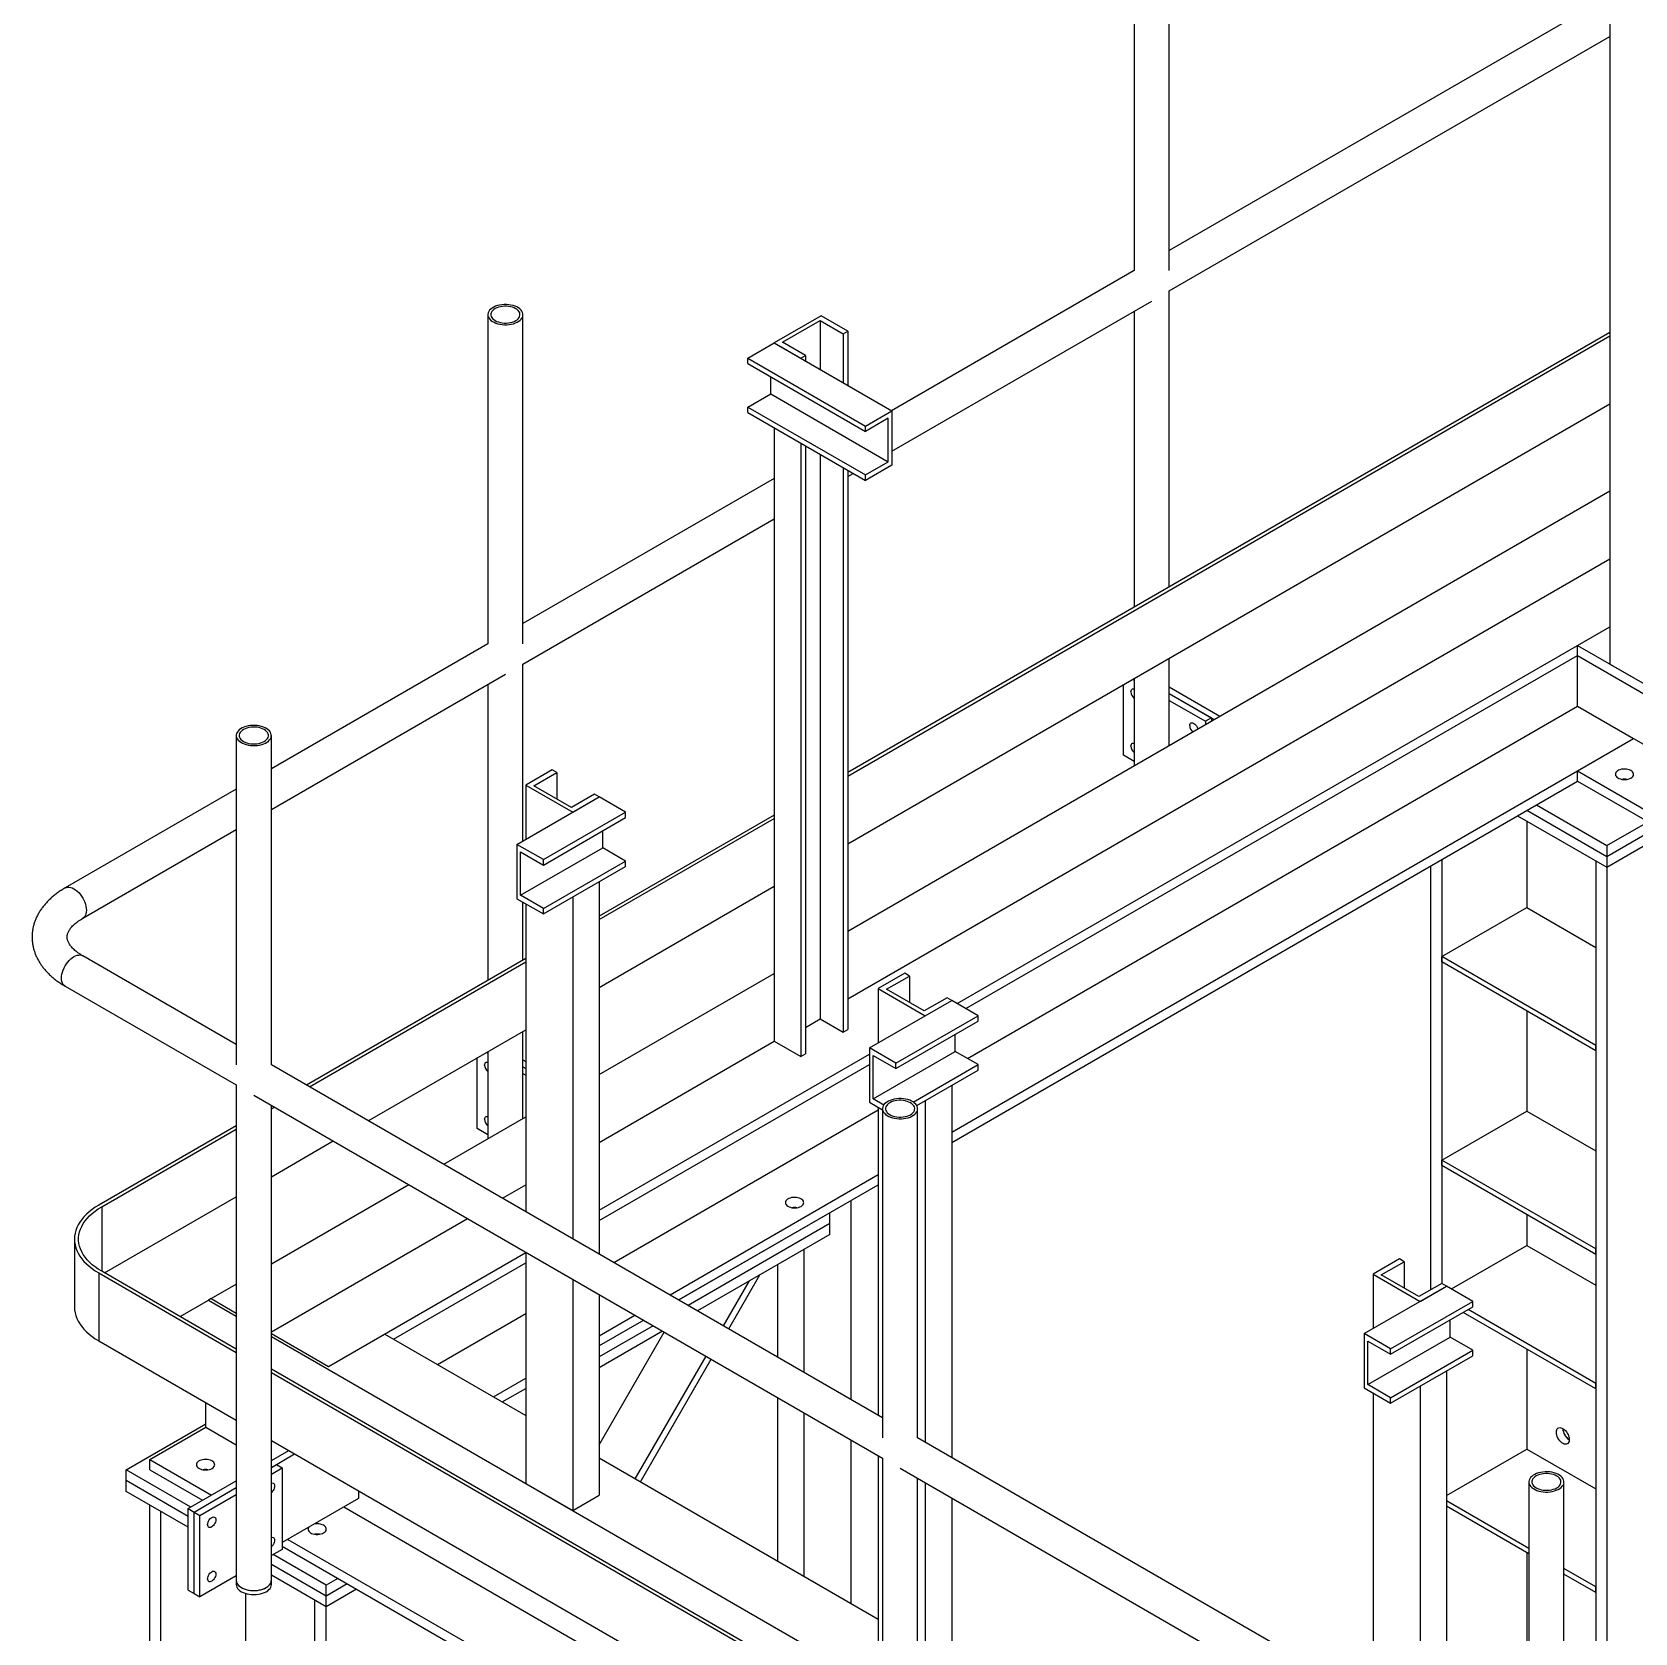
# Model space of a CAD drawing. Header units: millimetres. Extents: x 0 to 16187, y -20471 to 6290.
# Drawn here: x 1621.8 to 1766.5, y 5580.2 to 5724.7 of the extents above; entities that cross this region are included whole.
import ezdxf

# ---------------------------------------------------------------- set-up
doc = ezdxf.new("R2010")
doc.units = ezdxf.units.MM

msp = doc.modelspace()

# ---------------------------------------------------------------- linework, layer by layer
at = {"color": 7, "linetype": 'Continuous', "lineweight": 25}
for p, q in [((1721.28867, 5732.86601), (1721.28867, 5703.15943)), ((1724.45367, 5703.15943), (1724.45367, 5732.86601)), ((1764.21571, 5731.04786), (1764.21571, 5667.66298)), ((1764.21571, 5727.94068), (1724.45367, 5704.98655)), ((1724.45367, 5701.33202), (1764.21571, 5724.28615)), ((1721.28867, 5703.15943), (1699.39504, 5690.52051)), ((1699.40937, 5686.87425), (1722.87105, 5700.41839)), ((1724.45367, 5674.61527), (1724.45367, 5701.33202)), ((1662.95237, 5699.18917), (1662.95237, 5669.4826)), ((1666.11737, 5669.4826), (1666.11737, 5699.18917)), ((1693.04541, 5699.08452), (1688.80277, 5696.6353)), ((1695.4319, 5697.70683), (1693.04541, 5699.08452)), ((1721.28867, 5699.5049), (1721.28867, 5672.78815)), ((1689.54523, 5696.69653), (1692.93934, 5698.65591)), ((1692.93934, 5698.65591), (1695.00763, 5697.46191)), ((1692.93934, 5698.65591), (1692.93934, 5694.2473)), ((1695.00763, 5697.46191), (1695.4319, 5697.70683)), ((1695.00763, 5697.46191), (1695.00763, 5693.05331)), ((1695.4319, 5697.70683), (1695.4319, 5692.80838)), ((1764.21571, 5697.5694), (1695.4319, 5657.86135)), ((1686.41628, 5695.25761), (1688.80277, 5696.6353)), ((1688.80277, 5696.6353), (1699.40937, 5690.51224)), ((1688.80277, 5696.6353), (1691.18926, 5695.25761)), ((1691.61352, 5695.50253), (1689.54523, 5696.69653)), ((1695.4319, 5657.5552), (1764.21571, 5697.26325)), ((1686.41628, 5695.25761), (1697.02289, 5689.13455)), ((1686.41628, 5694.76768), (1686.41628, 5695.25761)), ((1686.41628, 5694.76768), (1697.02289, 5688.64462)), ((1691.18926, 5695.25761), (1691.61352, 5695.50253)), ((1691.61352, 5695.50253), (1691.61352, 5695.01269)), ((1688.48457, 5692.04229), (1688.48457, 5693.57369)), ((1686.41628, 5690.84829), (1688.48457, 5692.04229)), ((1688.48457, 5692.04229), (1699.09117, 5685.91922)), ((1686.41628, 5690.84829), (1697.02289, 5684.72523)), ((1686.41628, 5690.35836), (1686.41628, 5690.84829)), ((1686.41628, 5690.35836), (1697.02289, 5684.2353)), ((1695.4319, 5651.43114), (1764.21571, 5691.13919)), ((1697.02289, 5689.13455), (1699.40937, 5690.51224)), ((1699.40937, 5690.51224), (1699.40937, 5685.61299)), ((1688.80277, 5688.98068), (1688.80277, 5633.61876)), ((1699.09117, 5689.83862), (1697.02289, 5688.64462)), ((1697.02289, 5688.64462), (1697.02289, 5689.13455)), ((1699.09117, 5685.91922), (1699.09117, 5689.83862)), ((1691.18926, 5687.60299), (1691.18926, 5632.24107)), ((1691.61352, 5687.35806), (1691.61352, 5632.48599)), ((1692.93934, 5686.59268), (1692.93934, 5635.63937)), ((1697.02289, 5684.72523), (1699.09117, 5685.91922)), ((1688.80277, 5684.40572), (1666.11737, 5671.30971)), ((1695.00763, 5685.39868), (1695.00763, 5634.44537)), ((1695.4319, 5685.15376), (1695.4319, 5634.6903)), ((1695.4319, 5684.5781), (1695.93049, 5684.86593)), ((1699.40937, 5685.61299), (1697.02289, 5684.2353)), ((1697.02289, 5684.2353), (1697.02289, 5684.72523)), ((1695.4319, 5643.56873), (1764.21571, 5683.27678)), ((1666.11737, 5667.65518), (1688.80277, 5680.75119)), ((1695.4319, 5637.44567), (1764.21571, 5677.15372)), ((1705.30491, 5637.02218), (1764.21571, 5671.03066)), ((1761.29889, 5669.34682), (1764.21571, 5671.03066)), ((1662.95237, 5669.4826), (1643.40518, 5658.19825)), ((1706.10053, 5636.56288), (1761.29889, 5668.42821)), ((1761.29889, 5669.34682), (1944.81962, 5563.40256)), ((1761.29889, 5668.42821), (1761.29889, 5669.34682)), ((1761.29889, 5668.42821), (1904.01059, 5586.0425)), ((1761.29889, 5663.86484), (1761.29889, 5668.42821)), ((1666.11737, 5651.69938), (1666.11737, 5667.65518)), ((1724.45367, 5660.32265), (1724.45367, 5668.18506)), ((1764.21571, 5667.66298), (1766.60219, 5666.28529)), ((1643.40518, 5654.54372), (1664.53474, 5666.74155)), ((1662.95237, 5665.82807), (1662.95237, 5639.11132)), ((1720.30623, 5659.42694), (1720.30623, 5665.79079)), ((1721.15937, 5666.2833), (1721.28867, 5666.20866)), ((1721.28867, 5666.35794), (1721.28867, 5658.49554)), ((1724.45367, 5665.60615), (1729.02982, 5662.9644)), ((1724.45367, 5664.99385), (1728.26118, 5662.79582)), ((1724.45367, 5664.99385), (1728.49949, 5662.65825)), ((1724.45367, 5664.38154), (1727.73085, 5662.48967)), ((1706.23396, 5632.07653), (1761.29889, 5663.86484)), ((1728.26118, 5662.79582), (1727.73085, 5662.48967)), ((1728.26118, 5662.79582), (1728.26118, 5662.52068)), ((1761.29889, 5663.86484), (1766.36355, 5660.94108)), ((1640.24018, 5661.20982), (1640.24018, 5631.50324)), ((1643.40518, 5631.50324), (1643.40518, 5661.20982)), ((1727.73085, 5662.48967), (1727.73085, 5662.21453)), ((1704.81874, 5625.41202), (1766.36355, 5660.94108)), ((1761.29889, 5658.01732), (1766.36355, 5660.94108)), ((1766.36355, 5660.94108), (1900.05817, 5583.76082)), ((1721.28867, 5658.85979), (1720.30623, 5659.42694)), ((1668.75629, 5658.12125), (1666.36981, 5656.74356)), ((1667.11227, 5656.68233), (1669.18056, 5657.87632)), ((1669.18056, 5657.87632), (1668.75629, 5658.12125)), ((1669.18056, 5657.87632), (1669.18056, 5655.48833)), ((1704.81874, 5624.49341), (1761.29889, 5657.09871)), ((1761.29889, 5658.01732), (1894.99351, 5580.83706)), ((1761.29889, 5657.09871), (1761.29889, 5658.01732)), ((1761.29889, 5657.09871), (1894.19789, 5580.37775)), ((1640.24018, 5656.37113), (1624.79624, 5647.45553)), ((1665.57431, 5651.38588), (1672.99893, 5655.67202)), ((1666.36981, 5656.74356), (1670.61245, 5654.29433)), ((1666.36981, 5656.74356), (1666.36981, 5651.84511)), ((1670.50638, 5654.72295), (1667.11227, 5656.68233)), ((1672.57467, 5655.91694), (1670.50638, 5654.72295)), ((1670.61245, 5654.29433), (1672.99893, 5655.67202)), ((1672.99893, 5655.67202), (1672.57467, 5655.91694)), ((1675.38542, 5654.29433), (1672.99893, 5655.67202)), ((1667.9608, 5650.00819), (1675.38542, 5654.29433)), ((1688.80277, 5654.03444), (1672.99893, 5644.91108)), ((1675.38542, 5653.80441), (1675.38542, 5654.29433)), ((1755.88925, 5653.97579), (1763.95054, 5649.3221)), ((1756.73792, 5654.46571), (1763.95054, 5650.30195)), ((1757.58658, 5654.95564), (1763.95054, 5651.2818)), ((1626.37861, 5644.71449), (1640.24018, 5652.71661)), ((1667.9608, 5649.51826), (1675.38542, 5653.80441)), ((1672.99893, 5644.60493), (1688.80277, 5653.72829)), ((1673.31713, 5651.07901), (1673.31713, 5652.61041)), ((1756.71154, 5653.50109), (1756.71154, 5645.69128)), ((1763.95054, 5651.2818), (1767.66285, 5653.42487)), ((1763.95054, 5650.30195), (1768.51152, 5652.93495)), ((1667.9608, 5650.00819), (1665.57431, 5651.38588)), ((1665.57431, 5651.38588), (1665.57431, 5646.48663)), ((1665.89251, 5646.79287), (1673.31713, 5651.07901)), ((1675.38542, 5649.88501), (1673.31713, 5651.07901)), ((1763.95054, 5649.3221), (1769.36019, 5652.44502)), ((1763.95054, 5651.2818), (1763.95054, 5650.30195)), ((1665.89251, 5650.71226), (1667.9608, 5649.51826)), ((1665.89251, 5646.79287), (1665.89251, 5650.71226)), ((1667.9608, 5649.51826), (1667.9608, 5650.00819)), ((1667.9608, 5645.59887), (1675.38542, 5649.88501)), ((1675.38542, 5649.39509), (1675.38542, 5649.88501)), ((1749.04827, 5650.02657), (1749.04827, 5611.76967)), ((1762.94292, 5649.90379), (1762.94292, 5562.49558)), ((1763.95054, 5650.30195), (1763.95054, 5649.3221)), ((1667.9608, 5645.10894), (1675.38542, 5649.39509)), ((1748.04064, 5649.44488), (1748.04064, 5611.18798)), ((1763.95054, 5649.3221), (1763.95054, 5561.91389)), ((1667.9608, 5645.59887), (1665.89251, 5646.79287)), ((1672.99893, 5648.0174), (1672.99893, 5614.41913)), ((1672.99893, 5638.48087), (1688.80277, 5647.60423)), ((1665.57431, 5646.48663), (1667.9608, 5645.10894)), ((1666.11737, 5640.93843), (1666.11737, 5646.17314)), ((1666.36981, 5646.0274), (1666.36981, 5618.24605)), ((1667.9608, 5645.10894), (1667.9608, 5645.59887)), ((1670.61245, 5646.63971), (1670.61245, 5615.79682)), ((1749.04827, 5641.26737), (1756.71154, 5645.69128)), ((1756.71154, 5645.69128), (1762.94292, 5642.09398)), ((1640.24018, 5633.33036), (1626.37861, 5641.33247)), ((1666.36981, 5641.08417), (1646.58927, 5629.66511)), ((1749.04827, 5640.77745), (1749.04827, 5641.26737)), ((1762.94292, 5633.24616), (1749.04827, 5641.26737)), ((1646.85444, 5629.51203), (1666.36981, 5640.77801)), ((1672.99893, 5630.61846), (1688.80277, 5639.74182)), ((1700.5761, 5639.75206), (1698.18961, 5638.37437)), ((1698.93207, 5638.31314), (1701.00036, 5639.50714)), ((1701.00036, 5639.50714), (1700.5761, 5639.75206)), ((1701.00036, 5639.50714), (1701.00036, 5637.11915)), ((1762.94292, 5632.75624), (1749.04827, 5640.77745)), ((1624.79624, 5638.59143), (1640.24018, 5629.67583)), ((1698.18961, 5638.37437), (1702.43225, 5635.92515)), ((1698.18961, 5638.37437), (1698.18961, 5633.47593)), ((1702.32619, 5636.35376), (1698.93207, 5638.31314)), ((1697.39412, 5633.0167), (1704.81874, 5637.30284)), ((1704.39447, 5637.54776), (1702.32619, 5636.35376)), ((1702.43225, 5635.92515), (1704.81874, 5637.30284)), ((1704.81874, 5637.30284), (1704.39447, 5637.54776)), ((1707.20522, 5635.92515), (1704.81874, 5637.30284)), ((1691.61352, 5634.87399), (1692.93934, 5635.63937)), ((1692.93934, 5635.63937), (1695.00763, 5634.44537)), ((1699.7806, 5631.63901), (1707.20522, 5635.92515)), ((1699.7806, 5631.14908), (1707.20522, 5635.43523)), ((1707.20522, 5635.43523), (1707.20522, 5635.92515)), ((1756.71154, 5636.35354), (1756.71154, 5627.31911)), ((1652.1586, 5626.45), (1666.36981, 5634.65396)), ((1666.11737, 5626.64582), (1666.11737, 5634.50822)), ((1695.00763, 5634.44537), (1695.4319, 5634.6903)), ((1705.13694, 5632.70983), (1705.13694, 5634.24123)), ((1662.82307, 5632.60647), (1662.95237, 5632.53182)), ((1662.95237, 5632.68111), (1662.95237, 5624.8187)), ((1672.99893, 5624.4954), (1688.80277, 5633.61876)), ((1672.99893, 5618.37234), (1697.39412, 5632.45538)), ((1688.80277, 5633.61876), (1691.18926, 5632.24107)), ((1691.18926, 5632.24107), (1691.61352, 5632.48599)), ((1699.7806, 5631.63901), (1697.39412, 5633.0167)), ((1697.39412, 5633.0167), (1697.39412, 5628.11745)), ((1697.71232, 5628.42368), (1705.13694, 5632.70983)), ((1697.71232, 5632.34308), (1699.7806, 5631.14908)), ((1697.71232, 5628.42368), (1697.71232, 5632.34308)), ((1707.20522, 5631.51583), (1705.13694, 5632.70983)), ((1762.94292, 5632.75624), (1762.94292, 5633.24616)), ((1698.57649, 5599.65352), (1643.40518, 5631.50324)), ((1661.96992, 5625.75011), (1661.96992, 5632.11396)), ((1666.11737, 5631.92932), (1666.36981, 5631.78359)), ((1666.11737, 5631.31701), (1666.36981, 5631.17128)), ((1672.99893, 5617.45373), (1697.39412, 5631.53677)), ((1699.7806, 5631.14908), (1699.7806, 5631.63901)), ((1701.34907, 5628.13514), (1707.20522, 5631.51583)), ((1701.65898, 5627.82413), (1707.20522, 5631.0259)), ((1707.20522, 5631.0259), (1707.20522, 5631.51583)), ((1640.24018, 5629.67583), (1640.24018, 5584.96532)), ((1666.11737, 5630.70471), (1666.36981, 5630.55897)), ((1704.81874, 5629.64822), (1704.81874, 5596.04995)), ((1641.82281, 5628.7622), (1698.57649, 5595.99899)), ((1697.39412, 5628.11745), (1698.57649, 5627.43488)), ((1698.68341, 5627.86308), (1697.71232, 5628.42368)), ((1702.43225, 5628.27053), (1702.43225, 5597.42764)), ((1643.40518, 5584.96532), (1643.40518, 5627.84871)), ((1643.42402, 5627.83784), (1643.40518, 5627.82697)), ((1643.40518, 5627.52082), (1643.68918, 5627.68476)), ((1658.96838, 5622.5188), (1666.36981, 5626.79155)), ((1674.32303, 5613.65475), (1698.18961, 5627.43263)), ((1698.18961, 5627.65822), (1698.18961, 5599.87686)), ((1698.57649, 5627.53298), (1698.57649, 5597.82641)), ((1701.74149, 5597.82641), (1701.74149, 5627.53298)), ((1749.04827, 5622.8952), (1756.71154, 5627.31911)), ((1756.71154, 5627.31911), (1762.94292, 5623.72182)), ((1640.24018, 5625.99985), (1627.82542, 5618.83296)), ((1628.09058, 5618.67989), (1640.24018, 5625.6937)), ((1662.95237, 5625.18295), (1661.96992, 5625.75011)), ((1643.40518, 5621.39676), (1648.99334, 5624.62274)), ((1749.04827, 5622.40528), (1749.04827, 5622.8952)), ((1762.94292, 5614.87399), (1749.04827, 5622.8952)), ((1762.94292, 5614.38407), (1749.04827, 5622.40528)), ((1643.40518, 5613.53435), (1655.80313, 5620.69153)), ((1679.38769, 5610.73098), (1698.18961, 5621.5851)), ((1628.35661, 5612.7094), (1640.24018, 5619.56964)), ((1664.27168, 5619.45727), (1666.36981, 5620.66849)), ((1680.18331, 5610.27168), (1698.18961, 5620.6665)), ((1695.72358, 5619.24288), (1695.72358, 5601.30048)), ((1628.09058, 5618.67989), (1628.09058, 5612.86298)), ((1693.81439, 5618.14073), (1680.18331, 5610.27168)), ((1693.81439, 5617.16088), (1693.81439, 5618.14073)), ((1756.71154, 5617.98137), (1756.71154, 5615.19348)), ((1643.40518, 5607.41129), (1661.10643, 5617.63)), ((1693.81439, 5617.16088), (1681.03198, 5609.78176)), ((1693.81439, 5616.18104), (1693.81439, 5617.16088)), ((1625.62872, 5615.77143), (1625.62872, 5609.64738)), ((1693.81439, 5616.18104), (1681.88064, 5609.29183)), ((1749.91448, 5611.26962), (1756.71154, 5615.19348)), ((1756.71154, 5615.19348), (1762.94292, 5611.59619)), ((1648.57723, 5604.27399), (1666.36981, 5614.54543)), ((1654.43751, 5606.73845), (1666.36981, 5613.62682)), ((1666.36981, 5614.59152), (1666.36981, 5593.72702)), ((1689.09445, 5613.45627), (1689.09445, 5605.12739)), ((1691.48094, 5614.83396), (1691.48094, 5603.7497)), ((1745.22989, 5613.97398), (1742.84341, 5612.59629)), ((1743.58587, 5612.53506), (1745.65416, 5613.72905)), ((1745.65416, 5613.72905), (1745.22989, 5613.97398)), ((1745.65416, 5613.72905), (1745.65416, 5611.34106)), ((1762.94292, 5614.38407), (1762.94292, 5614.87399)), ((1627.82542, 5612.7099), (1640.24018, 5605.54301)), ((1627.82542, 5612.7099), (1627.82542, 5606.58585)), ((1640.24018, 5605.84916), (1628.09058, 5612.86298)), ((1670.61245, 5612.14229), (1670.61245, 5591.27779)), ((1684.69239, 5607.66865), (1687.50367, 5612.53794)), ((1742.84341, 5612.59629), (1742.84341, 5607.69784)), ((1742.84341, 5612.59629), (1747.08605, 5610.14706)), ((1746.97998, 5610.57568), (1743.58587, 5612.53506)), ((1637.97063, 5610.39705), (1640.24018, 5611.70724)), ((1672.99893, 5610.7646), (1672.99893, 5592.65548)), ((1684.2236, 5607.93927), (1686.56617, 5611.99673)), ((1742.04791, 5607.23861), (1749.47253, 5611.52475)), ((1749.04827, 5611.76967), (1746.97998, 5610.57568)), ((1747.08605, 5610.14706), (1749.47253, 5611.52475)), ((1749.47253, 5611.52475), (1749.04827, 5611.76967)), ((1751.85902, 5610.14706), (1749.47253, 5611.52475)), ((1635.16639, 5608.7782), (1637.73198, 5610.25928)), ((1637.97063, 5610.39705), (1637.73198, 5610.25928)), ((1637.73198, 5610.25928), (1640.24018, 5608.81133)), ((1637.97063, 5610.39705), (1640.24018, 5609.08687)), ((1744.4344, 5605.86092), (1751.85902, 5610.14706)), ((1744.4344, 5605.371), (1751.85902, 5609.65714)), ((1762.94292, 5602.25844), (1750.99281, 5609.15709)), ((1762.94292, 5602.74836), (1751.41714, 5609.40205)), ((1751.85902, 5609.65714), (1751.85902, 5610.14706)), ((1658.38993, 5604.45676), (1666.36981, 5609.06345)), ((1672.99893, 5607.04284), (1676.22243, 5608.90372)), ((1677.01805, 5608.44442), (1672.99893, 5606.12423)), ((1677.86672, 5607.95449), (1672.99893, 5605.14438)), ((1749.79073, 5606.93174), (1749.79073, 5608.46314)), ((1627.82542, 5606.58585), (1640.24018, 5599.41895)), ((1643.40518, 5607.25975), (1648.57723, 5604.27399)), ((1643.40518, 5606.98421), (1698.57649, 5575.1345)), ((1648.57723, 5604.27399), (1653.64189, 5607.19775)), ((1653.64189, 5607.19775), (1666.36981, 5599.85008)), ((1678.71539, 5607.46457), (1672.99893, 5604.16453)), ((1672.99893, 5597.19304), (1678.87575, 5607.37199)), ((1744.4344, 5605.86092), (1742.04791, 5607.23861)), ((1742.04791, 5607.23861), (1742.04791, 5602.33936)), ((1742.36611, 5602.6456), (1749.79073, 5606.93174)), ((1742.36611, 5606.56499), (1744.4344, 5605.371)), ((1742.36611, 5602.6456), (1742.36611, 5606.56499)), ((1751.85902, 5605.73774), (1749.79073, 5606.93174)), ((1676.2577, 5594.14192), (1682.6411, 5605.1983)), ((1676.72648, 5593.8713), (1683.10989, 5604.92768)), ((1744.4344, 5605.371), (1744.4344, 5605.86092)), ((1744.4344, 5601.4516), (1751.85902, 5605.73774)), ((1744.4344, 5600.96168), (1751.85902, 5605.24782)), ((1751.85902, 5605.24782), (1751.85902, 5605.73774)), ((1756.71154, 5605.85574), (1756.71154, 5596.82132)), ((1698.57649, 5572.17233), (1643.40518, 5604.02205)), ((1643.40518, 5603.71589), (1698.57649, 5571.86617)), ((1749.47253, 5603.87013), (1749.47253, 5570.27186)), ((1663.45459, 5601.533), (1666.36981, 5603.21592)), ((1664.25021, 5601.0737), (1666.36981, 5602.29731)), ((1742.04791, 5602.33936), (1744.4344, 5600.96168)), ((1744.4344, 5601.4516), (1742.36611, 5602.6456)), ((1742.84341, 5601.88014), (1742.84341, 5574.09878)), ((1747.08605, 5602.49244), (1747.08605, 5571.64955)), ((1762.94292, 5602.25844), (1762.94292, 5602.74836)), ((1637.49333, 5598.79201), (1637.49333, 5601.00468)), ((1689.09445, 5601.47286), (1689.09445, 5586.73142)), ((1744.4344, 5600.96168), (1744.4344, 5601.4516)), ((1630.30736, 5594.94964), (1637.49333, 5599.09801)), ((1691.48094, 5600.09517), (1691.48094, 5585.35373)), ((1632.42868, 5595.86825), (1637.49333, 5598.79201)), ((1637.49333, 5598.79201), (1640.24018, 5597.20629)), ((1643.40518, 5597.59184), (1698.57649, 5565.74212)), ((1695.72358, 5597.64595), (1695.72358, 5582.90451)), ((1756.9128, 5565.97669), (1701.74149, 5597.82641)), ((1643.40518, 5595.77708), (1644.97698, 5596.68446)), ((1643.40518, 5595.16477), (1645.50731, 5596.3783)), ((1698.18961, 5596.22234), (1698.18961, 5575.35784)), ((1749.47253, 5592.64233), (1756.71154, 5596.82132)), ((1756.71154, 5596.82132), (1762.94292, 5593.22402)), ((1636.13961, 5591.58275), (1630.30736, 5594.94964)), ((1630.30736, 5593.96979), (1630.30736, 5594.94964)), ((1632.42868, 5594.94964), (1632.42868, 5595.86825)), ((1632.42868, 5595.86825), (1637.9959, 5592.65436)), ((1632.42868, 5594.94964), (1637.20027, 5592.19506)), ((1643.40518, 5595.16477), (1643.8573, 5595.42577)), ((1643.40518, 5594.55247), (1644.38763, 5595.11962)), ((1643.8573, 5595.42577), (1644.38763, 5595.11962)), ((1644.38763, 5595.11962), (1644.38763, 5587.77075)), ((1672.99893, 5596.02317), (1698.18961, 5581.4809)), ((1698.57649, 5595.99899), (1698.57649, 5551.28848)), ((1700.15912, 5595.08536), (1756.9128, 5562.32216)), ((1635.90234, 5590.73988), (1630.30736, 5593.96979)), ((1630.30736, 5592.98994), (1630.30736, 5593.96979)), ((1635.90234, 5591.44578), (1640.24018, 5593.94996)), ((1636.43267, 5591.13963), (1640.24018, 5593.33766)), ((1666.36981, 5593.72702), (1670.61245, 5591.27779)), ((1701.74149, 5551.28848), (1701.74149, 5594.17188)), ((1702.43225, 5593.77311), (1702.43225, 5572.90861)), ((1756.9128, 5593.85615), (1756.9128, 5564.14957)), ((1760.0778, 5564.14957), (1760.0778, 5593.85615)), ((1635.90234, 5589.76003), (1630.30736, 5592.98994)), ((1632.42868, 5383.30226), (1632.42868, 5591.76533)), ((1636.963, 5590.83347), (1640.24018, 5592.72535)), ((1651.28192, 5592.36305), (1644.38763, 5588.38306)), ((1651.28192, 5593.0447), (1651.28192, 5592.36305)), ((1670.61245, 5591.27779), (1672.99893, 5592.65548)), ((1704.81874, 5592.39542), (1704.81874, 5574.2863)), ((1756.9128, 5587.85731), (1749.47253, 5592.15248)), ((1633.43631, 5383.71859), (1633.43631, 5591.18364)), ((1635.90234, 5591.44578), (1636.43267, 5591.13963)), ((1635.90234, 5584.09691), (1635.90234, 5591.44578)), ((1636.43267, 5583.79076), (1636.43267, 5591.13963)), ((1636.43267, 5591.13963), (1636.963, 5590.83347)), ((1636.963, 5583.48461), (1636.963, 5590.83347)), ((1649.95588, 5591.59754), (1698.57649, 5563.52945)), ((1756.9128, 5587.36738), (1749.47253, 5591.66256)), ((1644.38763, 5587.77075), (1643.40518, 5587.2036)), ((1644.38763, 5588.04589), (1695.53658, 5558.51823)), ((1644.89122, 5588.67378), (1696.33221, 5558.97753)), ((1756.71154, 5587.48357), (1756.71154, 5566.09288)), ((1648.33858, 5583.56059), (1643.40518, 5586.40858)), ((1648.33858, 5584.54044), (1643.56527, 5587.29601)), ((1762.94292, 5584.37619), (1760.0778, 5586.03019)), ((1640.24018, 5585.37648), (1636.963, 5583.48461)), ((1640.24018, 5584.96532), (1640.24018, 5584.59787)), ((1648.33858, 5582.58074), (1643.40518, 5585.42873)), ((1643.40518, 5584.59787), (1643.40518, 5584.96532)), ((1649.39924, 5585.15274), (1648.33858, 5584.54044)), ((1650.24791, 5584.66282), (1648.33858, 5583.56059)), ((1648.33858, 5583.56059), (1648.33858, 5584.54044)), ((1762.94292, 5583.88627), (1760.0778, 5585.54026)), ((1635.90234, 5584.09691), (1636.43267, 5583.79076)), ((1636.43267, 5583.79076), (1636.963, 5583.48461)), ((1641.09958, 5578.94992), (1641.09958, 5583.78527)), ((1647.33096, 5374.69936), (1647.33096, 5583.16243)), ((1651.09658, 5584.17289), (1648.33858, 5582.58074)), ((1648.33858, 5582.58074), (1648.33858, 5583.56059)), ((1762.94292, 5583.88627), (1762.94292, 5584.37619)), ((1648.33858, 5374.11767), (1648.33858, 5582.58074))]:
    msp.add_line(p, q, dxfattribs=at)
at = {"color": 7, "linetype": 'Continuous', "lineweight": 25, "flags": 128}
for points in [[(1664.85963, 5698.29506), (1665.05901, 5698.32718), (1665.24942, 5698.37405), (1665.42761, 5698.43486), (1665.59053, 5698.50859), (1665.73538, 5698.59395), (1665.85969, 5698.68951), (1665.96133, 5698.79361), (1666.03856, 5698.90448), (1666.09007, 5699.02022), (1666.11496, 5699.13885), (1666.11282, 5699.25834), (1666.08368, 5699.37665), (1666.02804, 5699.49175), (1665.94685, 5699.60168), (1665.84151, 5699.70454), (1665.7138, 5699.79859), (1665.56592, 5699.88221), (1665.4004, 5699.95397), (1665.22008, 5700.01265), (1665.02802, 5700.05724), (1664.82753, 5700.08697), (1664.62203, 5700.10134), (1664.41504, 5700.10011), (1664.2101, 5700.08328), (1664.01072, 5700.05116), (1663.82031, 5700.0043), (1663.64212, 5699.94348), (1663.47921, 5699.86976), (1663.33435, 5699.78439), (1663.21005, 5699.68884), (1663.1084, 5699.58474), (1663.03117, 5699.47387), (1662.97966, 5699.35812), (1662.95477, 5699.23949), (1662.95691, 5699.12), (1662.98605, 5699.00169), (1663.04169, 5698.88659), (1663.12288, 5698.77667), (1663.22822, 5698.6738), (1663.35593, 5698.57975), (1663.50381, 5698.49613), (1663.66933, 5698.42437), (1663.84965, 5698.36569), (1664.04171, 5698.32111), (1664.2422, 5698.29137), (1664.4477, 5698.277), (1664.65469, 5698.27824), (1664.85963, 5698.29506)], [(1664.80483, 5698.44591), (1664.98532, 5698.47566), (1665.15663, 5698.51993), (1665.31528, 5698.57782), (1665.45805, 5698.64816), (1665.58203, 5698.72951), (1665.68468, 5698.82022), (1665.76394, 5698.91844), (1665.81817, 5699.02218), (1665.84627, 5699.12931), (1665.84768, 5699.23766), (1665.82237, 5699.34502), (1665.77084, 5699.44921), (1665.69415, 5699.54811), (1665.59387, 5699.6397), (1665.47202, 5699.72212), (1665.3311, 5699.79368), (1665.17397, 5699.85295), (1665.00383, 5699.8987), (1664.82414, 5699.93), (1664.63856, 5699.94623), (1664.45088, 5699.94704), (1664.2649, 5699.93243), (1664.08442, 5699.90268), (1663.9131, 5699.85842), (1663.75445, 5699.80052), (1663.61168, 5699.73018), (1663.4877, 5699.64883), (1663.38505, 5699.55812), (1663.3058, 5699.4599), (1663.25157, 5699.35617), (1663.22346, 5699.24904), (1663.22205, 5699.14069), (1663.24736, 5699.03332), (1663.29889, 5698.92913), (1663.37558, 5698.83024), (1663.47586, 5698.73865), (1663.59771, 5698.65623), (1663.73863, 5698.58466), (1663.89576, 5698.5254), (1664.0659, 5698.47964), (1664.24559, 5698.44834), (1664.43117, 5698.43211), (1664.61885, 5698.4313), (1664.80483, 5698.44591)], [(1720.99566, 5665.153), (1721.00497, 5665.24302), (1721.03243, 5665.31777), (1721.07665, 5665.37352), (1721.13543, 5665.40747), (1721.20582, 5665.41791), (1721.28429, 5665.40431), (1721.28867, 5665.40291)], [(1643.3715, 5661.3973), (1643.31586, 5661.5124), (1643.23467, 5661.62232), (1643.12932, 5661.72519), (1643.00162, 5661.81924), (1642.85374, 5661.90286), (1642.68822, 5661.97462), (1642.50789, 5662.03329), (1642.31584, 5662.07788), (1642.11535, 5662.10761), (1641.90985, 5662.12199), (1641.70286, 5662.12075), (1641.49792, 5662.10393), (1641.29854, 5662.07181), (1641.10812, 5662.02494), (1640.92994, 5661.96412), (1640.76702, 5661.8904), (1640.62217, 5661.80503), (1640.49786, 5661.70948), (1640.39622, 5661.60538), (1640.31899, 5661.49451), (1640.26748, 5661.37877), (1640.24259, 5661.26014), (1640.24473, 5661.14064), (1640.27387, 5661.02234), (1640.32951, 5660.90723), (1640.41069, 5660.79731), (1640.51604, 5660.69444), (1640.64375, 5660.6004), (1640.79163, 5660.51678), (1640.95714, 5660.44501), (1641.13747, 5660.38634), (1641.32953, 5660.34175), (1641.53002, 5660.31202), (1641.73551, 5660.29764), (1641.9425, 5660.29888), (1642.14744, 5660.3157), (1642.34683, 5660.34782), (1642.53724, 5660.39469), (1642.71543, 5660.45551), (1642.87834, 5660.52923), (1643.02319, 5660.6146), (1643.1475, 5660.71015), (1643.24914, 5660.81425), (1643.32638, 5660.92512), (1643.37788, 5661.04086), (1643.40278, 5661.15949), (1643.40064, 5661.27899), (1643.3715, 5661.3973)], [(1643.11018, 5661.36566), (1643.05866, 5661.46985), (1642.98197, 5661.56875), (1642.88169, 5661.66034), (1642.75984, 5661.74276), (1642.61892, 5661.81433), (1642.46179, 5661.87359), (1642.29165, 5661.91934), (1642.11196, 5661.95065), (1641.92638, 5661.96687), (1641.73869, 5661.96769), (1641.55272, 5661.95307), (1641.37223, 5661.92333), (1641.20092, 5661.87906), (1641.04227, 5661.82117), (1640.8995, 5661.75083), (1640.77552, 5661.66947), (1640.67286, 5661.57876), (1640.59361, 5661.48054), (1640.53938, 5661.37681), (1640.51128, 5661.26968), (1640.50987, 5661.16133), (1640.53518, 5661.05397), (1640.58671, 5660.94978), (1640.66339, 5660.85088), (1640.76368, 5660.75929), (1640.88552, 5660.67687), (1641.02645, 5660.6053), (1641.18358, 5660.54604), (1641.35372, 5660.50029), (1641.53341, 5660.46898), (1641.71898, 5660.45276), (1641.90667, 5660.45194), (1642.09265, 5660.46656), (1642.27313, 5660.4963), (1642.44445, 5660.54057), (1642.6031, 5660.59847), (1642.74587, 5660.6688), (1642.86984, 5660.75016), (1642.9725, 5660.84087), (1643.05175, 5660.93909), (1643.10598, 5661.04282), (1643.13409, 5661.14995), (1643.1355, 5661.2583), (1643.11018, 5661.36566)], [(1726.29896, 5662.09147), (1726.30827, 5662.18149), (1726.33573, 5662.25624), (1726.37995, 5662.31199), (1726.43873, 5662.34594), (1726.50912, 5662.35638), (1726.58759, 5662.34278), (1726.67019, 5662.30584), (1726.7528, 5662.24741), (1726.83126, 5662.17041), (1726.90165, 5662.0787), (1726.96043, 5661.97689), (1727.00466, 5661.87008), (1727.02321, 5661.80601)], [(1720.99566, 5660.25375), (1721.00497, 5660.34377), (1721.03243, 5660.41853), (1721.07665, 5660.47428), (1721.13543, 5660.50822), (1721.20582, 5660.51866), (1721.28429, 5660.50507), (1721.28867, 5660.50366)], [(1766.1249, 5657.3744), (1766.21969, 5657.43994), (1766.29268, 5657.5142), (1766.34153, 5657.59479), (1766.36466, 5657.67913), (1766.36135, 5657.76449), (1766.33168, 5657.84814), (1766.27661, 5657.92738), (1766.19792, 5657.99968), (1766.09814, 5658.0627), (1765.98046, 5658.11443), (1765.84868, 5658.15319), (1765.70702, 5658.17775), (1765.56005, 5658.18731), (1765.41248, 5658.18156), (1765.26905, 5658.1607), (1765.13439, 5658.12539), (1765.01281, 5658.07676), (1764.90823, 5658.01639), (1764.824, 5657.9462), (1764.76283, 5657.86846), (1764.72669, 5657.78567), (1764.71674, 5657.70048), (1764.7333, 5657.61563), (1764.77584, 5657.53385), (1764.84299, 5657.45778), (1764.93259, 5657.38984), (1765.04176, 5657.33224), (1765.16699, 5657.28681), (1765.30426, 5657.25502), (1765.44916, 5657.2379), (1765.59703, 5657.23598), (1765.74311, 5657.24934), (1765.88272, 5657.27754), (1766.01136, 5657.31968), (1766.1249, 5657.3744)], [(1624.79615, 5647.45548), (1624.79617, 5647.4555), (1624.90622, 5647.50341), (1625.02793, 5647.52706), (1625.1592, 5647.52603), (1625.29781, 5647.50035), (1625.44137, 5647.45045), (1625.58742, 5647.37719)], [(1625.58742, 5647.37719), (1625.73348, 5647.28182), (1625.87704, 5647.16596), (1626.01565, 5647.03162), (1626.14692, 5646.88108), (1626.26863, 5646.71691), (1626.37867, 5646.54194), (1626.47518, 5646.35915), (1626.5565, 5646.17166), (1626.62124, 5645.9827), (1626.66829, 5645.79548), (1626.69685, 5645.61322), (1626.70642, 5645.43903), (1626.69685, 5645.27589), (1626.66829, 5645.1266), (1626.62124, 5644.99371), (1626.5565, 5644.87949), (1626.47518, 5644.78589), (1626.37967, 5644.7151)], [(1624.79624, 5638.59143), (1624.79617, 5638.59147), (1624.69966, 5638.66283), (1624.61834, 5638.75643), (1624.55361, 5638.87065), (1624.50656, 5639.00354), (1624.478, 5639.15283), (1624.46843, 5639.31597), (1624.478, 5639.49016), (1624.50656, 5639.67242), (1624.55361, 5639.85963), (1624.61834, 5640.0486), (1624.69966, 5640.23608), (1624.79617, 5640.41888), (1624.90622, 5640.59385), (1625.02793, 5640.75802), (1625.1592, 5640.90856), (1625.29781, 5641.0429), (1625.44137, 5641.15875), (1625.58742, 5641.25413)], [(1625.58742, 5641.25413), (1625.73348, 5641.32739), (1625.87704, 5641.37729), (1626.01565, 5641.40297), (1626.14692, 5641.404), (1626.26863, 5641.38035), (1626.37861, 5641.33247)], [(1662.65935, 5631.47616), (1662.66866, 5631.56618), (1662.69612, 5631.64094), (1662.74034, 5631.69669), (1662.79912, 5631.73063), (1662.86951, 5631.74107), (1662.94798, 5631.72748), (1662.95237, 5631.72607)], [(1701.70781, 5627.72046), (1701.65217, 5627.83556), (1701.57098, 5627.94549), (1701.46563, 5628.04835), (1701.33793, 5628.1424), (1701.19005, 5628.22602), (1701.02453, 5628.29778), (1700.8442, 5628.35646), (1700.65215, 5628.40105), (1700.45166, 5628.43078), (1700.24616, 5628.44515), (1700.03917, 5628.44392), (1699.83423, 5628.42709), (1699.63485, 5628.39497), (1699.44443, 5628.3481), (1699.26625, 5628.28729), (1699.10333, 5628.21357), (1698.95848, 5628.1282), (1698.83417, 5628.03265), (1698.73253, 5627.92854), (1698.6553, 5627.81767), (1698.60379, 5627.70193), (1698.5789, 5627.5833), (1698.58104, 5627.46381), (1698.61017, 5627.3455), (1698.66581, 5627.2304), (1698.747, 5627.12048), (1698.85235, 5627.01761), (1698.98006, 5626.92356), (1699.12793, 5626.83994), (1699.29345, 5626.76818), (1699.47378, 5626.7095), (1699.66583, 5626.66492), (1699.86633, 5626.63518), (1700.07182, 5626.62081), (1700.27881, 5626.62205), (1700.48375, 5626.63887), (1700.68314, 5626.67099), (1700.87355, 5626.71786), (1701.05174, 5626.77867), (1701.21465, 5626.8524), (1701.3595, 5626.93776), (1701.48381, 5627.03332), (1701.58545, 5627.13742), (1701.66269, 5627.24829), (1701.71419, 5627.36403), (1701.73909, 5627.48266), (1701.73695, 5627.60215), (1701.70781, 5627.72046)], [(1701.44649, 5627.68883), (1701.39497, 5627.79302), (1701.31828, 5627.89192), (1701.218, 5627.98351), (1701.09615, 5628.06592), (1700.95523, 5628.13749), (1700.7981, 5628.19676), (1700.62796, 5628.24251), (1700.44827, 5628.27381), (1700.26269, 5628.29004), (1700.075, 5628.29085), (1699.88903, 5628.27624), (1699.70854, 5628.24649), (1699.53723, 5628.20222), (1699.37857, 5628.14433), (1699.23581, 5628.07399), (1699.11183, 5627.99264), (1699.00917, 5627.90193), (1698.92992, 5627.80371), (1698.87569, 5627.69998), (1698.84759, 5627.59285), (1698.84618, 5627.4845), (1698.87149, 5627.37713), (1698.92302, 5627.27294), (1698.9997, 5627.17405), (1699.09999, 5627.08246), (1699.22183, 5627.00004), (1699.36276, 5626.92847), (1699.51989, 5626.8692), (1699.69003, 5626.82345), (1699.86972, 5626.79215), (1700.05529, 5626.77592), (1700.24298, 5626.77511), (1700.42896, 5626.78972), (1700.60944, 5626.81947), (1700.78075, 5626.86374), (1700.93941, 5626.92163), (1701.08218, 5626.99197), (1701.20615, 5627.07332), (1701.30881, 5627.16403), (1701.38806, 5627.26225), (1701.44229, 5627.36599), (1701.4704, 5627.47312), (1701.47181, 5627.58147), (1701.44649, 5627.68883)], [(1662.65935, 5626.57692), (1662.66866, 5626.66694), (1662.69612, 5626.74169), (1662.74034, 5626.79744), (1662.79912, 5626.83139), (1662.86951, 5626.84183), (1662.94798, 5626.82823), (1662.95237, 5626.82683)], [(1691.21577, 5618.72257), (1691.31056, 5618.78812), (1691.38355, 5618.86238), (1691.4324, 5618.94297), (1691.45554, 5619.0273), (1691.45222, 5619.11267), (1691.42255, 5619.19631), (1691.36749, 5619.27556), (1691.2888, 5619.34786), (1691.18901, 5619.41088), (1691.07134, 5619.46261), (1690.93955, 5619.50137), (1690.7979, 5619.52592), (1690.65092, 5619.53548), (1690.50335, 5619.52974), (1690.35993, 5619.50888), (1690.22526, 5619.47357), (1690.10369, 5619.42494), (1689.9991, 5619.36457), (1689.91487, 5619.29438), (1689.85371, 5619.21664), (1689.81757, 5619.13385), (1689.80762, 5619.04866), (1689.82418, 5618.96381), (1689.86671, 5618.88203), (1689.93386, 5618.80596), (1690.02346, 5618.73802), (1690.13263, 5618.68042), (1690.25787, 5618.63499), (1690.39514, 5618.6032), (1690.54004, 5618.58607), (1690.68791, 5618.58416), (1690.83399, 5618.59752), (1690.97359, 5618.62572), (1691.10223, 5618.66785), (1691.21577, 5618.72257)], [(1627.82542, 5618.83296), (1627.51489, 5618.64253), (1627.22484, 5618.44161), (1626.95634, 5618.23096), (1626.71036, 5618.01133), (1626.4878, 5617.78352), (1626.28947, 5617.54838), (1626.1161, 5617.30675), (1625.96831, 5617.05952), (1625.84665, 5616.80759), (1625.75157, 5616.55187), (1625.6834, 5616.29331), (1625.6424, 5616.03285), (1625.62872, 5615.77143), (1625.6424, 5615.51001), (1625.6834, 5615.24955), (1625.75157, 5614.99099), (1625.84665, 5614.73528), (1625.96831, 5614.48335), (1626.1161, 5614.23611), (1626.28947, 5613.99448), (1626.4878, 5613.75934), (1626.71036, 5613.53154), (1626.95634, 5613.31191), (1627.22484, 5613.10125), (1627.51489, 5612.90034), (1627.82542, 5612.7099)], [(1628.09058, 5612.86298), (1627.78418, 5613.05134), (1627.49886, 5613.25044), (1627.23577, 5613.45948), (1626.99593, 5613.67766), (1626.7803, 5613.90409), (1626.58972, 5614.13789), (1626.42494, 5614.37814), (1626.28663, 5614.62389), (1626.17531, 5614.87417), (1626.09144, 5615.12799), (1626.03534, 5615.38435), (1626.00723, 5615.64223), (1626.00723, 5615.90063), (1626.03534, 5616.15852), (1626.09144, 5616.41487), (1626.17531, 5616.66869), (1626.28663, 5616.91897), (1626.42494, 5617.16472), (1626.58972, 5617.40497), (1626.7803, 5617.63877), (1626.99593, 5617.86521), (1627.23577, 5618.08338), (1627.49886, 5618.29243), (1627.78418, 5618.49152), (1628.09058, 5618.67989)], [(1625.62872, 5609.64738), (1625.6424, 5609.38596), (1625.6834, 5609.12549), (1625.75157, 5608.86693), (1625.84665, 5608.61122), (1625.96831, 5608.35929), (1626.1161, 5608.11206), (1626.28947, 5607.87043), (1626.4878, 5607.63528), (1626.71036, 5607.40748), (1626.95634, 5607.18785), (1627.22484, 5606.97719), (1627.51489, 5606.77628), (1627.82542, 5606.58585)], [(1759.3897, 5598.33727), (1759.39908, 5598.45214), (1759.4269, 5598.5525), (1759.47228, 5598.63511), (1759.53375, 5598.69733), (1759.60935, 5598.73715), (1759.69663, 5598.7533), (1759.7928, 5598.74524), (1759.89476, 5598.71326), (1759.99924, 5598.65836), (1760.10288, 5598.58232), (1760.20234, 5598.48758), (1760.29444, 5598.37718), (1760.37621, 5598.25468), (1760.44502, 5598.12401), (1760.49866, 5597.98937), (1760.53541, 5597.85508), (1760.55408, 5597.72547), (1760.55408, 5597.6047), (1760.53541, 5597.49666), (1760.49866, 5597.4048), (1760.44502, 5597.33209), (1760.37621, 5597.28087), (1760.29444, 5597.25277), (1760.20234, 5597.24871), (1760.10288, 5597.26881), (1759.99924, 5597.31243), (1759.89476, 5597.37816), (1759.7928, 5597.46389), (1759.69663, 5597.56688), (1759.60935, 5597.6838), (1759.53375, 5597.81089), (1759.47228, 5597.94409), (1759.4269, 5598.07909), (1759.39908, 5598.21157), (1759.3897, 5598.33727)], [(1638.05018, 5595.07225), (1638.14497, 5595.1378), (1638.21796, 5595.21206), (1638.26681, 5595.29265), (1638.28995, 5595.37698), (1638.28663, 5595.46234), (1638.25696, 5595.54599), (1638.2019, 5595.62524), (1638.12321, 5595.69753), (1638.02342, 5595.76056), (1637.90574, 5595.81228), (1637.77396, 5595.85105), (1637.6323, 5595.8756), (1637.48533, 5595.88516), (1637.33776, 5595.87942), (1637.19434, 5595.85856), (1637.05967, 5595.82324), (1636.9381, 5595.77462), (1636.83351, 5595.71424), (1636.74928, 5595.64406), (1636.68811, 5595.56632), (1636.65198, 5595.48352), (1636.64203, 5595.39833), (1636.65859, 5595.31349), (1636.70112, 5595.23171), (1636.76827, 5595.15563), (1636.85787, 5595.0877), (1636.96704, 5595.03009), (1637.09228, 5594.98467), (1637.22955, 5594.95288), (1637.37445, 5594.93575), (1637.52231, 5594.93384), (1637.6684, 5594.94719), (1637.808, 5594.97539), (1637.93664, 5595.01753), (1638.05018, 5595.07225)], [(1760.04412, 5594.04363), (1759.98848, 5594.15873), (1759.90729, 5594.26865), (1759.80194, 5594.37152), (1759.67424, 5594.46557), (1759.52636, 5594.54919), (1759.36084, 5594.62095), (1759.18051, 5594.67963), (1758.98846, 5594.72421), (1758.78797, 5594.75395), (1758.58247, 5594.76832), (1758.37548, 5594.76708), (1758.17054, 5594.75026), (1757.97116, 5594.71814), (1757.78074, 5594.67127), (1757.60256, 5594.61045), (1757.43964, 5594.53673), (1757.29479, 5594.45136), (1757.17048, 5594.35581), (1757.06884, 5594.25171), (1756.99161, 5594.14084), (1756.9401, 5594.0251), (1756.9152, 5593.90647), (1756.91734, 5593.78698), (1756.94648, 5593.66867), (1757.00212, 5593.55356), (1757.08331, 5593.44364), (1757.18866, 5593.34077), (1757.31637, 5593.24673), (1757.46424, 5593.16311), (1757.62976, 5593.09134), (1757.81009, 5593.03267), (1758.00214, 5592.98808), (1758.20263, 5592.95835), (1758.40813, 5592.94398), (1758.61512, 5592.94521), (1758.82006, 5592.96203), (1759.01945, 5592.99415), (1759.20986, 5593.04102), (1759.38805, 5593.10184), (1759.55096, 5593.17556), (1759.69581, 5593.26093), (1759.82012, 5593.35648), (1759.92176, 5593.46058), (1759.999, 5593.57145), (1760.0505, 5593.68719), (1760.0754, 5593.80582), (1760.07326, 5593.92532), (1760.04412, 5594.04363)], [(1643.40518, 5593.74671), (1643.40957, 5593.74812), (1643.48804, 5593.76172), (1643.55842, 5593.75128), (1643.61721, 5593.71733), (1643.66143, 5593.66158), (1643.68889, 5593.58683), (1643.6982, 5593.49681), (1643.68889, 5593.39604), (1643.66143, 5593.28959), (1643.61721, 5593.18277), (1643.55842, 5593.08096), (1643.48804, 5592.98925), (1643.40957, 5592.91225), (1643.40518, 5592.90859)], [(1759.7828, 5594.01199), (1759.73128, 5594.11619), (1759.65459, 5594.21508), (1759.55431, 5594.30667), (1759.43246, 5594.38909), (1759.29154, 5594.46066), (1759.13441, 5594.51992), (1758.96427, 5594.56567), (1758.78458, 5594.59698), (1758.599, 5594.61321), (1758.41131, 5594.61402), (1758.22534, 5594.5994), (1758.04485, 5594.56966), (1757.87354, 5594.52539), (1757.71488, 5594.4675), (1757.57212, 5594.39716), (1757.44814, 5594.3158), (1757.34548, 5594.22509), (1757.26623, 5594.12687), (1757.212, 5594.02314), (1757.1839, 5593.91601), (1757.18249, 5593.80766), (1757.2078, 5593.7003), (1757.25933, 5593.59611), (1757.33601, 5593.49721), (1757.4363, 5593.40562), (1757.55814, 5593.3232), (1757.69906, 5593.25163), (1757.8562, 5593.19237), (1758.02634, 5593.14662), (1758.20603, 5593.11531), (1758.3916, 5593.09909), (1758.57929, 5593.09827), (1758.76527, 5593.11289), (1758.94575, 5593.14263), (1759.11706, 5593.1869), (1759.27572, 5593.2448), (1759.41849, 5593.31514), (1759.54246, 5593.39649), (1759.64512, 5593.4872), (1759.72437, 5593.58542), (1759.7786, 5593.68915), (1759.80671, 5593.79628), (1759.80812, 5593.90463), (1759.7828, 5594.01199)], [(1637.65243, 5590.00666), (1637.66174, 5590.10743), (1637.6892, 5590.21388), (1637.73342, 5590.3207), (1637.79221, 5590.42251), (1637.86259, 5590.51422), (1637.94106, 5590.59122), (1638.02366, 5590.64965), (1638.10627, 5590.68659), (1638.18474, 5590.70019), (1638.25512, 5590.68975), (1638.3139, 5590.6558), (1638.35813, 5590.60005), (1638.38559, 5590.52529), (1638.3949, 5590.43528), (1638.38559, 5590.33451), (1638.35813, 5590.22805), (1638.3139, 5590.12124), (1638.25512, 5590.01943), (1638.18474, 5589.92772), (1638.10627, 5589.85072), (1638.02366, 5589.79229), (1637.94106, 5589.75535), (1637.86259, 5589.74175), (1637.79221, 5589.75219), (1637.73342, 5589.78614), (1637.6892, 5589.84189), (1637.66174, 5589.91664), (1637.65243, 5590.00666)], [(1643.40518, 5588.84747), (1643.40957, 5588.84888), (1643.48804, 5588.86247), (1643.55842, 5588.85203), (1643.61721, 5588.81809), (1643.66143, 5588.76234), (1643.68889, 5588.68758), (1643.6982, 5588.59756), (1643.68889, 5588.4968), (1643.66143, 5588.39034), (1643.61721, 5588.28353), (1643.55842, 5588.18172), (1643.48804, 5588.09001), (1643.40957, 5588.01301), (1643.40518, 5588.00935)], [(1646.76999, 5589.75836), (1646.76439, 5589.74941), (1646.72825, 5589.66662), (1646.7183, 5589.58143), (1646.73486, 5589.49658), (1646.77739, 5589.4148), (1646.84454, 5589.33873), (1646.93414, 5589.27079), (1647.04331, 5589.21319), (1647.16855, 5589.16776), (1647.30582, 5589.13597), (1647.45072, 5589.11884), (1647.59859, 5589.11693), (1647.74467, 5589.13029), (1647.88428, 5589.15849), (1648.01291, 5589.20062), (1648.12645, 5589.25534)], [(1648.12645, 5589.25534), (1648.22124, 5589.32089), (1648.29423, 5589.39515), (1648.34308, 5589.47574), (1648.36622, 5589.56007), (1648.3629, 5589.64544), (1648.33323, 5589.72908), (1648.27817, 5589.80833), (1648.19948, 5589.88063), (1648.09969, 5589.94365), (1647.98202, 5589.99537), (1647.85023, 5590.03414), (1647.70858, 5590.05869), (1647.5616, 5590.06825), (1647.41403, 5590.06251), (1647.27061, 5590.04165), (1647.2551, 5590.03841)], [(1637.65243, 5585.10742), (1637.66174, 5585.20818), (1637.6892, 5585.31464), (1637.73342, 5585.42145), (1637.79221, 5585.52327), (1637.86259, 5585.61497), (1637.94106, 5585.69197), (1638.02366, 5585.75041), (1638.10627, 5585.78735), (1638.18474, 5585.80094), (1638.25512, 5585.7905), (1638.3139, 5585.75656), (1638.35813, 5585.70081), (1638.38559, 5585.62605), (1638.3949, 5585.53603), (1638.38559, 5585.43527), (1638.35813, 5585.32881), (1638.3139, 5585.222), (1638.25512, 5585.12018), (1638.18474, 5585.02848), (1638.10627, 5584.95148), (1638.02366, 5584.89304), (1637.94106, 5584.8561), (1637.86259, 5584.84251), (1637.79221, 5584.85295), (1637.73342, 5584.88689), (1637.6892, 5584.94264), (1637.66174, 5585.0174), (1637.65243, 5585.10742)], [(1640.24018, 5584.96532), (1640.25372, 5584.84607), (1640.29411, 5584.72887), (1640.36064, 5584.61571), (1640.4522, 5584.50854), (1640.5672, 5584.40918), (1640.70369, 5584.31933)], [(1640.24018, 5584.96532), (1640.24473, 5584.89615), (1640.27387, 5584.77784), (1640.32951, 5584.66274), (1640.41069, 5584.55281), (1640.51604, 5584.44995), (1640.64375, 5584.3559), (1640.79163, 5584.27228), (1640.95714, 5584.20051), (1641.13747, 5584.14184), (1641.32953, 5584.09725), (1641.53002, 5584.06752), (1641.73551, 5584.05315), (1641.9425, 5584.05438), (1642.14744, 5584.0712), (1642.34683, 5584.10332), (1642.53724, 5584.15019), (1642.71543, 5584.21101), (1642.87834, 5584.28473), (1643.02319, 5584.3701), (1643.1475, 5584.46565), (1643.24914, 5584.56975), (1643.32638, 5584.68062), (1643.37788, 5584.79636), (1643.40278, 5584.915), (1643.40518, 5584.96532)], [(1640.24018, 5584.59787), (1640.25372, 5584.47863), (1640.29411, 5584.36143), (1640.36064, 5584.24827), (1640.4522, 5584.1411), (1640.5672, 5584.04174), (1640.70369, 5583.95189)], [(1640.70369, 5584.31933), (1640.85932, 5584.24054), (1641.03143, 5584.17415), (1641.21709, 5584.1213), (1641.4131, 5584.08289), (1641.61613, 5584.05958), (1641.82268, 5584.05176), (1642.02924, 5584.05958), (1642.23226, 5584.08289), (1642.42828, 5584.1213), (1642.61393, 5584.17415), (1642.78605, 5584.24054), (1642.94168, 5584.31933), (1643.07816, 5584.40918), (1643.19317, 5584.50854), (1643.28472, 5584.61571), (1643.35126, 5584.72887), (1643.39164, 5584.84607), (1643.40518, 5584.96532)], [(1640.70369, 5583.95189), (1640.85932, 5583.8731), (1641.03143, 5583.80671), (1641.21709, 5583.75386), (1641.4131, 5583.71544), (1641.61613, 5583.69213), (1641.82268, 5583.68432), (1642.02924, 5583.69213), (1642.23226, 5583.71544), (1642.42828, 5583.75386), (1642.61393, 5583.80671), (1642.78605, 5583.8731), (1642.94168, 5583.95189), (1643.07816, 5584.04174), (1643.19317, 5584.1411), (1643.28472, 5584.24827), (1643.35126, 5584.36143), (1643.39164, 5584.47863), (1643.40518, 5584.59787)]]:
    msp.add_lwpolyline(points, dxfattribs=at)
at = {"color": 7, "linetype": 'Continuous', "lineweight": 25}
for centre, radius, start, end in [((1721.8092, 5665.19117), 0.81443, 182.6860962, 230.2734615), ((1727.1146, 5662.13083), 0.81659, 182.7629152, 226.767558), ((1721.8092, 5660.29192), 0.81443, 182.6860962, 230.2734615), ((1765.54153, 5655.86286), 1.40604, 81.0725242, 98.9274762), ((1765.54153, 5655.86191), 1.40697, 81.0787149, 98.9212851), ((1663.47289, 5631.51433), 0.81443, 182.6860962, 230.2734615), ((1663.47289, 5626.61509), 0.81443, 182.6860962, 230.2734615), ((1690.63241, 5617.21103), 1.40604, 81.0727184, 98.9272816), ((1761.22151, 5598.72122), 1.24933, 182.1590497, 237.8355738), ((1761.23295, 5598.72782), 1.26103, 182.4443948, 237.5556049), ((1637.46682, 5593.56071), 1.40604, 81.0727182, 98.9272818), ((1637.46682, 5593.55976), 1.40697, 81.0787148, 98.9212852), ((1647.54309, 5587.74381), 1.40603, 81.0721093, 98.9278916), ((1647.54309, 5587.74286), 1.40697, 81.0787148, 98.9212852)]:
    msp.add_arc(centre, radius, start, end, dxfattribs=at)
for points, knots in [([(1624.79624, 5647.45553), (1624.73266, 5647.41817), (1624.55144, 5647.31168), (1624.26505, 5647.12563), (1623.94337, 5646.89356), (1623.6405, 5646.64874), (1623.35766, 5646.3922), (1623.09618, 5646.12478), (1622.85721, 5645.84757), (1622.64171, 5645.56174), (1622.45041, 5645.26855), (1622.28378, 5644.96926), (1622.14208, 5644.6651), (1622.02535, 5644.35724), (1621.93351, 5644.04675), (1621.86636, 5643.73462), (1621.82366, 5643.42178), (1621.80514, 5643.10907), (1621.81054, 5642.7973), (1621.83958, 5642.48732), (1621.89199, 5642.17987), (1621.96753, 5641.87565), (1622.066, 5641.57521), (1622.18728, 5641.27907), (1622.33129, 5640.98777), (1622.49797, 5640.70185), (1622.68727, 5640.42192), (1622.89904, 5640.14865), (1623.13304, 5639.88282), (1623.38886, 5639.62525), (1623.66589, 5639.37685), (1623.96325, 5639.13845), (1624.28016, 5638.91115), (1624.56015, 5638.73003), (1624.7363, 5638.62662), (1624.79624, 5638.59143)], [0, 0, 0, 0, 0.018063729, 0.051482582, 0.084912408, 0.118256526, 0.151445631, 0.184402847, 0.217050323, 0.249317719, 0.281150641, 0.312517006, 0.343410021, 0.373847651, 0.403869477, 0.433532259, 0.462905319, 0.492066463, 0.52109865, 0.550080933, 0.57907762, 0.608173857, 0.637451236, 0.666985326, 0.69684274, 0.72707775, 0.757728661, 0.788814477, 0.820332633, 0.852258676, 0.884548523, 0.917143315, 0.949976084, 0.982978838, 1, 1, 1, 1]), ([(1626.37861, 5641.33247), (1626.33857, 5641.356), (1626.2223, 5641.42434), (1626.04401, 5641.54052), (1625.85093, 5641.6808), (1625.67838, 5641.82211), (1625.52618, 5641.96302), (1625.39426, 5642.10224), (1625.28215, 5642.23856), (1625.18911, 5642.37103), (1625.11411, 5642.49905), (1625.05589, 5642.62261), (1625.01316, 5642.7427), (1624.98486, 5642.86192), (1624.97108, 5642.98526), (1624.97427, 5643.10954), (1624.99479, 5643.23487), (1625.02994, 5643.35633), (1625.07928, 5643.47757), (1625.1455, 5643.6048), (1625.23113, 5643.73897), (1625.33871, 5643.87997), (1625.46534, 5644.02223), (1625.6115, 5644.16519), (1625.77737, 5644.30807), (1625.9634, 5644.44973), (1626.16273, 5644.58601), (1626.3085, 5644.67276), (1626.37861, 5644.71449)], [0, 0, 0, 0, 0.019075792, 0.05539662, 0.091600719, 0.127740636, 0.163882888, 0.200114262, 0.236583624, 0.27350414, 0.311181374, 0.350058938, 0.390796621, 0.434405974, 0.482443409, 0.536784506, 0.584686426, 0.627532447, 0.667197789, 0.704796044, 0.744636753, 0.782945393, 0.82029277, 0.85708352, 0.893578746, 0.929950764, 0.966308043, 1, 1, 1, 1])]:
    msp.add_open_spline(points, degree=3, knots=knots, dxfattribs=at)

doc.saveas('drawing.dxf')
